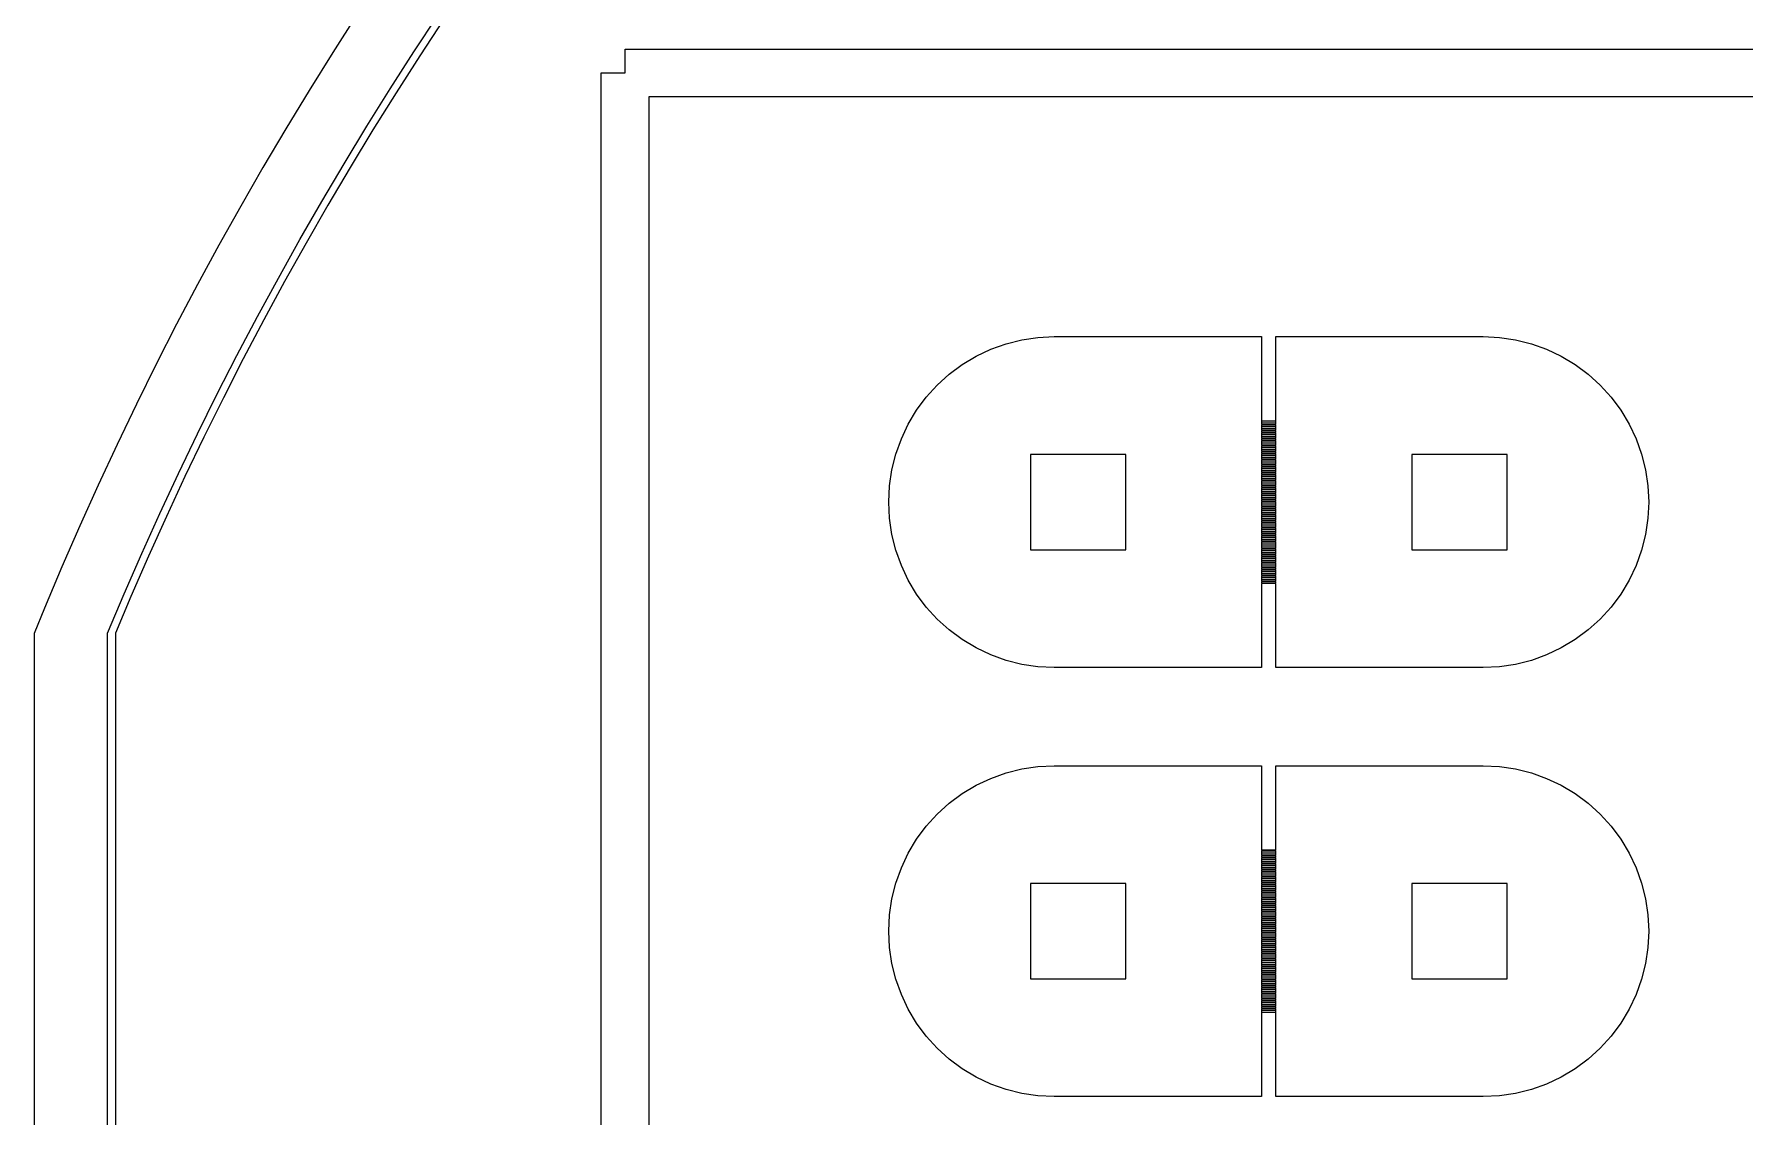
# Model space of a CAD drawing. Extents: x -17 to 130, y -40 to 112.
# Drawn here: x -16.89 to 18.98, y 54.61 to 77.31 of the extents above; entities that cross this region are included whole.
import ezdxf

# ---------------------------------------------------------------- set-up
doc = ezdxf.new("R2010")
doc.units = 0

msp = doc.modelspace()

# ---------------------------------------------------------------- linework, layer by layer
for p, q in [((-10.1242, 77.7174), (-10.6313, 76.9273)), ((-8.92972, 76.9403), (-8.42258, 77.7094)), ((-8.29785, 77.6261), (-8.80399, 76.8585)), ((-10.6313, 76.9273), (-11.1287, 76.1311)), ((-9.42737, 76.1649), (-8.92972, 76.9403)), ((-8.80399, 76.8585), (-9.30064, 76.0847)), ((-4.5, 76.5), (-4.5, 77)), ((-4.5, 77), (112.5, 77)), ((-5, -4.5), (-5, 76.5)), ((-5, 76.5), (-4.5, 76.5)), ((-11.1287, 76.1311), (-11.6162, 75.3289)), ((-9.91548, 75.3836), (-9.42737, 76.1649)), ((-9.30064, 76.0847), (-9.78778, 75.3049)), ((112, 76), (-4, 76)), ((-4, 76), (-4, -4)), ((-10.394, 74.5963), (-9.91548, 75.3836)), ((-11.6162, 75.3289), (-12.0939, 74.5207)), ((-9.78778, 75.3049), (-10.2653, 74.5191)), ((-12.0939, 74.5207), (-12.5616, 73.7067)), ((-10.8628, 73.8031), (-10.394, 74.5963)), ((-10.2653, 74.5191), (-10.7332, 73.7276)), ((-12.5616, 73.7067), (-13.0194, 72.8871)), ((-11.3218, 73.0043), (-10.8628, 73.8031)), ((-10.7332, 73.7276), (-11.1913, 72.9304)), ((-13.0194, 72.8871), (-13.467, 72.0618)), ((-11.771, 72.1999), (-11.3218, 73.0043)), ((-11.1913, 72.9304), (-11.6395, 72.1276)), ((-12.2102, 71.3901), (-11.771, 72.1999)), ((-11.6395, 72.1276), (-12.0779, 71.3194)), ((-13.467, 72.0618), (-13.9044, 71.2312)), ((-13.9044, 71.2312), (-14.3316, 70.3953)), ((-12.6395, 70.5749), (-12.2102, 71.3901)), ((-12.0779, 71.3194), (-12.5064, 70.5059)), ((2.86426, 70.5603), (3.17209, 70.7059)), ((3.17209, 70.7059), (3.49272, 70.8206)), ((3.49272, 70.8206), (3.82304, 70.9033)), ((3.82304, 70.9033), (4.15988, 70.9533)), ((4.15988, 70.9533), (4.5, 70.97)), ((4.5, 70.97), (8.85001, 70.97)), ((8.85001, 70.97), (8.85001, 69.205)), ((9.14999, 69.205), (9.14999, 70.97)), ((9.14999, 70.97), (13.5, 70.97)), ((13.5, 70.97), (13.8401, 70.9533)), ((13.8401, 70.9533), (14.177, 70.9033)), ((14.177, 70.9033), (14.5073, 70.8206)), ((14.5073, 70.8206), (14.8279, 70.7059)), ((14.8279, 70.7059), (15.1357, 70.5603)), ((-14.3316, 70.3953), (-14.7486, 69.5541)), ((-13.0588, 69.7546), (-12.6395, 70.5749)), ((-12.5064, 70.5059), (-12.9248, 69.6871)), ((2.29866, 70.1823), (2.57217, 70.3852)), ((2.57217, 70.3852), (2.86426, 70.5603)), ((15.1357, 70.5603), (15.4278, 70.3852)), ((15.4278, 70.3852), (15.7013, 70.1823)), ((2.04634, 69.9537), (2.29866, 70.1823)), ((15.7013, 70.1823), (15.9537, 69.9537)), ((-13.468, 68.9291), (-13.0588, 69.7546)), ((-12.9248, 69.6871), (-13.3332, 68.8633)), ((1.61481, 69.4278), (1.81766, 69.7013)), ((1.81766, 69.7013), (2.04634, 69.9537)), ((15.9537, 69.9537), (16.1823, 69.7013)), ((16.1823, 69.7013), (16.3852, 69.4278)), ((-14.7486, 69.5541), (-15.1552, 68.708)), ((1.43974, 69.1357), (1.61481, 69.4278)), ((16.3852, 69.4278), (16.5603, 69.1357)), ((-13.867, 68.0987), (-13.468, 68.9291)), ((1.29414, 68.8279), (1.43974, 69.1357)), ((8.85001, 69.205), (9.14999, 69.205)), ((9.14999, 69.195), (8.85001, 69.195)), ((8.85001, 69.195), (8.85001, 69.165)), ((8.85001, 69.165), (9.14999, 69.165)), ((9.14999, 69.155), (8.85001, 69.155)), ((8.85001, 69.155), (8.85001, 69.125)), ((8.85001, 69.125), (9.14999, 69.125)), ((9.14999, 69.115), (8.85001, 69.115)), ((8.85001, 69.115), (8.85001, 69.085)), ((8.85001, 69.085), (9.14999, 69.085)), ((9.14999, 69.075), (8.85001, 69.075)), ((8.85001, 69.075), (8.85001, 69.045)), ((8.85001, 69.045), (9.14999, 69.045)), ((9.14999, 69.035), (8.85001, 69.035)), ((8.85001, 69.035), (8.85001, 69.005)), ((8.85001, 69.005), (9.14999, 69.005)), ((9.14999, 68.995), (8.85001, 68.995)), ((8.85001, 68.995), (8.85001, 68.965)), ((8.85001, 68.965), (9.14999, 68.965)), ((9.14999, 68.955), (8.85001, 68.955)), ((8.85001, 68.955), (8.85001, 68.925)), ((8.85001, 68.925), (9.14999, 68.925)), ((9.14999, 68.915), (8.85001, 68.915)), ((8.85001, 68.915), (8.85001, 68.885)), ((8.85001, 68.885), (9.14999, 68.885)), ((9.14999, 69.165), (9.14999, 69.195)), ((9.14999, 69.125), (9.14999, 69.155)), ((9.14999, 69.085), (9.14999, 69.115)), ((9.14999, 69.045), (9.14999, 69.075)), ((9.14999, 69.005), (9.14999, 69.035)), ((9.14999, 68.965), (9.14999, 68.995)), ((9.14999, 68.925), (9.14999, 68.955)), ((9.14999, 68.885), (9.14999, 68.915)), ((16.5603, 69.1357), (16.7059, 68.8279)), ((-15.1552, 68.708), (-15.5513, 67.8569)), ((-13.3332, 68.8633), (-13.7314, 68.0346)), ((1.17943, 68.5073), (1.29414, 68.8279)), ((9.14999, 68.875), (8.85001, 68.875)), ((8.85001, 68.875), (8.85001, 68.845)), ((8.85001, 68.845), (9.14999, 68.845)), ((9.14999, 68.835), (8.85001, 68.835)), ((8.85001, 68.835), (8.85001, 68.805)), ((8.85001, 68.805), (9.14999, 68.805)), ((9.14999, 68.795), (8.85001, 68.795)), ((8.85001, 68.795), (8.85001, 68.765)), ((8.85001, 68.765), (9.14999, 68.765)), ((9.14999, 68.755), (8.85001, 68.755)), ((8.85001, 68.755), (8.85001, 68.725)), ((8.85001, 68.725), (9.14999, 68.725)), ((9.14999, 68.715), (8.85001, 68.715)), ((8.85001, 68.715), (8.85001, 68.685)), ((8.85001, 68.685), (9.14999, 68.685)), ((9.14999, 68.675), (8.85001, 68.675)), ((8.85001, 68.675), (8.85001, 68.645)), ((8.85001, 68.645), (9.14999, 68.645)), ((9.14999, 68.635), (8.85001, 68.635)), ((8.85001, 68.635), (8.85001, 68.605)), ((8.85001, 68.605), (9.14999, 68.605)), ((9.14999, 68.595), (8.85001, 68.595)), ((8.85001, 68.595), (8.85001, 68.565)), ((8.85001, 68.565), (9.14999, 68.565)), ((9.14999, 68.555), (8.85001, 68.555)), ((8.85001, 68.555), (8.85001, 68.525)), ((8.85001, 68.525), (9.14999, 68.525)), ((9.14999, 68.845), (9.14999, 68.875)), ((9.14999, 68.805), (9.14999, 68.835)), ((9.14999, 68.765), (9.14999, 68.795)), ((9.14999, 68.725), (9.14999, 68.755)), ((9.14999, 68.685), (9.14999, 68.715)), ((9.14999, 68.645), (9.14999, 68.675)), ((9.14999, 68.605), (9.14999, 68.635)), ((9.14999, 68.565), (9.14999, 68.595)), ((9.14999, 68.525), (9.14999, 68.555)), ((16.7059, 68.8279), (16.8206, 68.5073)), ((1.04672, 67.8401), (1.09668, 68.177)), ((1.09668, 68.177), (1.17943, 68.5073)), ((6, 68.5), (4, 68.5)), ((4, 68.5), (4, 66.5)), ((6, 66.5), (6, 68.5)), ((9.14999, 68.515), (8.85001, 68.515)), ((8.85001, 68.515), (8.85001, 68.485)), ((8.85001, 68.485), (9.14999, 68.485)), ((9.14999, 68.475), (8.85001, 68.475)), ((8.85001, 68.475), (8.85001, 68.445)), ((8.85001, 68.445), (9.14999, 68.445)), ((9.14999, 68.435), (8.85001, 68.435)), ((8.85001, 68.435), (8.85001, 68.405)), ((8.85001, 68.405), (9.14999, 68.405)), ((9.14999, 68.395), (8.85001, 68.395)), ((8.85001, 68.395), (8.85001, 68.365)), ((8.85001, 68.365), (9.14999, 68.365)), ((9.14999, 68.355), (8.85001, 68.355)), ((8.85001, 68.355), (8.85001, 68.325)), ((8.85001, 68.325), (9.14999, 68.325)), ((9.14999, 68.315), (8.85001, 68.315)), ((8.85001, 68.315), (8.85001, 68.285)), ((8.85001, 68.285), (9.14999, 68.285)), ((9.14999, 68.275), (8.85001, 68.275)), ((8.85001, 68.275), (8.85001, 68.245)), ((8.85001, 68.245), (9.14999, 68.245)), ((9.14999, 68.235), (8.85001, 68.235)), ((8.85001, 68.235), (8.85001, 68.205)), ((8.85001, 68.205), (9.14999, 68.205)), ((9.14999, 68.195), (8.85001, 68.195)), ((8.85001, 68.195), (8.85001, 68.165)), ((8.85001, 68.165), (9.14999, 68.165)), ((9.14999, 68.485), (9.14999, 68.515)), ((9.14999, 68.445), (9.14999, 68.475)), ((9.14999, 68.405), (9.14999, 68.435)), ((9.14999, 68.365), (9.14999, 68.395)), ((9.14999, 68.325), (9.14999, 68.355)), ((9.14999, 68.285), (9.14999, 68.315)), ((9.14999, 68.245), (9.14999, 68.275)), ((9.14999, 68.205), (9.14999, 68.235)), ((9.14999, 68.165), (9.14999, 68.195)), ((14, 68.5), (12, 68.5)), ((12, 68.5), (12, 66.5)), ((14, 66.5), (14, 68.5)), ((16.8206, 68.5073), (16.9033, 68.177)), ((16.9033, 68.177), (16.9533, 67.8401)), ((-15.5513, 67.8569), (-15.937, 67.001)), ((-14.2558, 67.2634), (-13.867, 68.0987)), ((-13.7314, 68.0346), (-14.1194, 67.201)), ((1.03001, 67.5), (1.04672, 67.8401)), ((9.14999, 68.155), (8.85001, 68.155)), ((8.85001, 68.155), (8.85001, 68.125)), ((8.85001, 68.125), (9.14999, 68.125)), ((9.14999, 68.115), (8.85001, 68.115)), ((8.85001, 68.115), (8.85001, 68.085)), ((8.85001, 68.085), (9.14999, 68.085)), ((9.14999, 68.075), (8.85001, 68.075)), ((8.85001, 68.075), (8.85001, 68.045)), ((8.85001, 68.045), (9.14999, 68.045)), ((9.14999, 68.035), (8.85001, 68.035)), ((8.85001, 68.035), (8.85001, 68.005)), ((8.85001, 68.005), (9.14999, 68.005)), ((9.14999, 67.995), (8.85001, 67.995)), ((8.85001, 67.995), (8.85001, 67.965)), ((8.85001, 67.965), (9.14999, 67.965)), ((9.14999, 67.955), (8.85001, 67.955)), ((8.85001, 67.955), (8.85001, 67.925)), ((8.85001, 67.925), (9.14999, 67.925)), ((9.14999, 67.915), (8.85001, 67.915)), ((8.85001, 67.915), (8.85001, 67.885)), ((8.85001, 67.885), (9.14999, 67.885)), ((9.14999, 67.875), (8.85001, 67.875)), ((8.85001, 67.875), (8.85001, 67.845)), ((8.85001, 67.845), (9.14999, 67.845)), ((9.14999, 67.835), (8.85001, 67.835)), ((8.85001, 67.835), (8.85001, 67.805)), ((9.14999, 68.125), (9.14999, 68.155)), ((9.14999, 68.085), (9.14999, 68.115)), ((9.14999, 68.045), (9.14999, 68.075)), ((9.14999, 68.005), (9.14999, 68.035)), ((9.14999, 67.965), (9.14999, 67.995)), ((9.14999, 67.925), (9.14999, 67.955)), ((9.14999, 67.885), (9.14999, 67.915)), ((9.14999, 67.845), (9.14999, 67.875)), ((9.14999, 67.805), (9.14999, 67.835)), ((16.9533, 67.8401), (16.97, 67.5)), ((1.04672, 67.1599), (1.03001, 67.5)), ((8.85001, 67.805), (9.14999, 67.805)), ((9.14999, 67.795), (8.85001, 67.795)), ((8.85001, 67.795), (8.85001, 67.765)), ((8.85001, 67.765), (9.14999, 67.765)), ((9.14999, 67.755), (8.85001, 67.755)), ((8.85001, 67.755), (8.85001, 67.725)), ((8.85001, 67.725), (9.14999, 67.725)), ((9.14999, 67.715), (8.85001, 67.715)), ((8.85001, 67.715), (8.85001, 67.685)), ((8.85001, 67.685), (9.14999, 67.685)), ((9.14999, 67.675), (8.85001, 67.675)), ((8.85001, 67.675), (8.85001, 67.645)), ((8.85001, 67.645), (9.14999, 67.645)), ((9.14999, 67.635), (8.85001, 67.635)), ((8.85001, 67.635), (8.85001, 67.605)), ((8.85001, 67.605), (9.14999, 67.605)), ((9.14999, 67.595), (8.85001, 67.595)), ((8.85001, 67.595), (8.85001, 67.565)), ((8.85001, 67.565), (9.14999, 67.565)), ((9.14999, 67.555), (8.85001, 67.555)), ((8.85001, 67.555), (8.85001, 67.525)), ((8.85001, 67.525), (9.14999, 67.525)), ((9.14999, 67.515), (8.85001, 67.515)), ((8.85001, 67.515), (8.85001, 67.485)), ((8.85001, 67.485), (9.14999, 67.485)), ((9.14999, 67.475), (8.85001, 67.475)), ((8.85001, 67.475), (8.85001, 67.445)), ((9.14999, 67.765), (9.14999, 67.795)), ((9.14999, 67.725), (9.14999, 67.755)), ((9.14999, 67.685), (9.14999, 67.715)), ((9.14999, 67.645), (9.14999, 67.675)), ((9.14999, 67.605), (9.14999, 67.635)), ((9.14999, 67.565), (9.14999, 67.595)), ((9.14999, 67.525), (9.14999, 67.555)), ((9.14999, 67.485), (9.14999, 67.515)), ((9.14999, 67.445), (9.14999, 67.475)), ((16.97, 67.5), (16.9533, 67.1599)), ((-14.6343, 66.4235), (-14.2558, 67.2634)), ((-14.1194, 67.201), (-14.4972, 66.3627)), ((1.09668, 66.823), (1.04672, 67.1599)), ((8.85001, 67.445), (9.14999, 67.445)), ((9.14999, 67.435), (8.85001, 67.435)), ((8.85001, 67.435), (8.85001, 67.405)), ((8.85001, 67.405), (9.14999, 67.405)), ((9.14999, 67.395), (8.85001, 67.395)), ((8.85001, 67.395), (8.85001, 67.365)), ((8.85001, 67.365), (9.14999, 67.365)), ((9.14999, 67.355), (8.85001, 67.355)), ((8.85001, 67.355), (8.85001, 67.325)), ((8.85001, 67.325), (9.14999, 67.325)), ((9.14999, 67.315), (8.85001, 67.315)), ((8.85001, 67.315), (8.85001, 67.285)), ((8.85001, 67.285), (9.14999, 67.285)), ((9.14999, 67.275), (8.85001, 67.275)), ((8.85001, 67.275), (8.85001, 67.245)), ((8.85001, 67.245), (9.14999, 67.245)), ((9.14999, 67.235), (8.85001, 67.235)), ((8.85001, 67.235), (8.85001, 67.205)), ((8.85001, 67.205), (9.14999, 67.205)), ((9.14999, 67.195), (8.85001, 67.195)), ((8.85001, 67.195), (8.85001, 67.165)), ((8.85001, 67.165), (9.14999, 67.165)), ((9.14999, 67.155), (8.85001, 67.155)), ((8.85001, 67.155), (8.85001, 67.125)), ((8.85001, 67.125), (9.14999, 67.125)), ((9.14999, 67.115), (8.85001, 67.115)), ((8.85001, 67.115), (8.85001, 67.085)), ((9.14999, 67.405), (9.14999, 67.435)), ((9.14999, 67.365), (9.14999, 67.395)), ((9.14999, 67.325), (9.14999, 67.355)), ((9.14999, 67.285), (9.14999, 67.315)), ((9.14999, 67.245), (9.14999, 67.275)), ((9.14999, 67.205), (9.14999, 67.235)), ((9.14999, 67.165), (9.14999, 67.195)), ((9.14999, 67.125), (9.14999, 67.155)), ((9.14999, 67.085), (9.14999, 67.115)), ((16.9533, 67.1599), (16.9033, 66.823)), ((-15.937, 67.001), (-16.3122, 66.1404)), ((1.17943, 66.4927), (1.09668, 66.823)), ((8.85001, 67.085), (9.14999, 67.085)), ((9.14999, 67.075), (8.85001, 67.075)), ((8.85001, 67.075), (8.85001, 67.045)), ((8.85001, 67.045), (9.14999, 67.045)), ((9.14999, 67.035), (8.85001, 67.035)), ((8.85001, 67.035), (8.85001, 67.005)), ((8.85001, 67.005), (9.14999, 67.005)), ((9.14999, 66.995), (8.85001, 66.995)), ((8.85001, 66.995), (8.85001, 66.965)), ((8.85001, 66.965), (9.14999, 66.965)), ((9.14999, 66.955), (8.85001, 66.955)), ((8.85001, 66.955), (8.85001, 66.925)), ((8.85001, 66.925), (9.14999, 66.925)), ((9.14999, 66.915), (8.85001, 66.915)), ((8.85001, 66.915), (8.85001, 66.885)), ((8.85001, 66.885), (9.14999, 66.885)), ((9.14999, 66.875), (8.85001, 66.875)), ((8.85001, 66.875), (8.85001, 66.845)), ((8.85001, 66.845), (9.14999, 66.845)), ((9.14999, 66.835), (8.85001, 66.835)), ((8.85001, 66.835), (8.85001, 66.805)), ((8.85001, 66.805), (9.14999, 66.805)), ((9.14999, 66.795), (8.85001, 66.795)), ((8.85001, 66.795), (8.85001, 66.765)), ((8.85001, 66.765), (9.14999, 66.765)), ((9.14999, 66.755), (8.85001, 66.755)), ((8.85001, 66.755), (8.85001, 66.725)), ((9.14999, 67.045), (9.14999, 67.075)), ((9.14999, 67.005), (9.14999, 67.035)), ((9.14999, 66.965), (9.14999, 66.995)), ((9.14999, 66.925), (9.14999, 66.955)), ((9.14999, 66.885), (9.14999, 66.915)), ((9.14999, 66.845), (9.14999, 66.875)), ((9.14999, 66.805), (9.14999, 66.835)), ((9.14999, 66.765), (9.14999, 66.795)), ((9.14999, 66.725), (9.14999, 66.755)), ((16.9033, 66.823), (16.8206, 66.4927)), ((-15.0025, 65.5789), (-14.6343, 66.4235)), ((1.29414, 66.1721), (1.17943, 66.4927)), ((4, 66.5), (6, 66.5)), ((8.85001, 66.725), (9.14999, 66.725)), ((9.14999, 66.715), (8.85001, 66.715)), ((8.85001, 66.715), (8.85001, 66.685)), ((8.85001, 66.685), (9.14999, 66.685)), ((9.14999, 66.675), (8.85001, 66.675)), ((8.85001, 66.675), (8.85001, 66.645)), ((8.85001, 66.645), (9.14999, 66.645)), ((9.14999, 66.635), (8.85001, 66.635)), ((8.85001, 66.635), (8.85001, 66.605)), ((8.85001, 66.605), (9.14999, 66.605)), ((9.14999, 66.595), (8.85001, 66.595)), ((8.85001, 66.595), (8.85001, 66.565)), ((8.85001, 66.565), (9.14999, 66.565)), ((9.14999, 66.555), (8.85001, 66.555)), ((8.85001, 66.555), (8.85001, 66.525)), ((8.85001, 66.525), (9.14999, 66.525)), ((9.14999, 66.515), (8.85001, 66.515)), ((8.85001, 66.515), (8.85001, 66.485)), ((8.85001, 66.485), (9.14999, 66.485)), ((9.14999, 66.475), (8.85001, 66.475)), ((8.85001, 66.475), (8.85001, 66.445)), ((8.85001, 66.445), (9.14999, 66.445)), ((9.14999, 66.435), (8.85001, 66.435)), ((8.85001, 66.435), (8.85001, 66.405)), ((8.85001, 66.405), (9.14999, 66.405)), ((9.14999, 66.395), (8.85001, 66.395)), ((8.85001, 66.395), (8.85001, 66.365)), ((9.14999, 66.685), (9.14999, 66.715)), ((9.14999, 66.645), (9.14999, 66.675)), ((9.14999, 66.605), (9.14999, 66.635)), ((9.14999, 66.565), (9.14999, 66.595)), ((9.14999, 66.525), (9.14999, 66.555)), ((9.14999, 66.485), (9.14999, 66.515)), ((9.14999, 66.445), (9.14999, 66.475)), ((9.14999, 66.405), (9.14999, 66.435)), ((9.14999, 66.365), (9.14999, 66.395)), ((12, 66.5), (14, 66.5)), ((16.8206, 66.4927), (16.7059, 66.1721)), ((-16.3122, 66.1404), (-16.6768, 65.2753)), ((-14.4972, 66.3627), (-14.8646, 65.5199)), ((1.43974, 65.8643), (1.29414, 66.1721)), ((8.85001, 66.365), (9.14999, 66.365)), ((9.14999, 66.355), (8.85001, 66.355)), ((8.85001, 66.355), (8.85001, 66.325)), ((8.85001, 66.325), (9.14999, 66.325)), ((9.14999, 66.315), (8.85001, 66.315)), ((8.85001, 66.315), (8.85001, 66.285)), ((8.85001, 66.285), (9.14999, 66.285)), ((9.14999, 66.275), (8.85001, 66.275)), ((8.85001, 66.275), (8.85001, 66.245)), ((8.85001, 66.245), (9.14999, 66.245)), ((9.14999, 66.235), (8.85001, 66.235)), ((8.85001, 66.235), (8.85001, 66.205)), ((8.85001, 66.205), (9.14999, 66.205)), ((9.14999, 66.195), (8.85001, 66.195)), ((8.85001, 66.195), (8.85001, 66.165)), ((8.85001, 66.165), (9.14999, 66.165)), ((9.14999, 66.155), (8.85001, 66.155)), ((8.85001, 66.155), (8.85001, 66.125)), ((8.85001, 66.125), (9.14999, 66.125)), ((9.14999, 66.115), (8.85001, 66.115)), ((8.85001, 66.115), (8.85001, 66.085)), ((8.85001, 66.085), (9.14999, 66.085)), ((9.14999, 66.075), (8.85001, 66.075)), ((8.85001, 66.075), (8.85001, 66.045)), ((8.85001, 66.045), (9.14999, 66.045)), ((9.14999, 66.035), (8.85001, 66.035)), ((8.85001, 66.035), (8.85001, 66.005)), ((9.14999, 66.325), (9.14999, 66.355)), ((9.14999, 66.285), (9.14999, 66.315)), ((9.14999, 66.245), (9.14999, 66.275)), ((9.14999, 66.205), (9.14999, 66.235)), ((9.14999, 66.165), (9.14999, 66.195)), ((9.14999, 66.125), (9.14999, 66.155)), ((9.14999, 66.085), (9.14999, 66.115)), ((9.14999, 66.045), (9.14999, 66.075)), ((9.14999, 66.005), (9.14999, 66.035)), ((16.7059, 66.1721), (16.5603, 65.8643)), ((1.61481, 65.5722), (1.43974, 65.8643)), ((8.85001, 66.005), (9.14999, 66.005)), ((9.14999, 65.995), (8.85001, 65.995)), ((8.85001, 65.995), (8.85001, 65.965)), ((8.85001, 65.965), (9.14999, 65.965)), ((9.14999, 65.955), (8.85001, 65.955)), ((8.85001, 65.955), (8.85001, 65.925)), ((8.85001, 65.925), (9.14999, 65.925)), ((9.14999, 65.915), (8.85001, 65.915)), ((8.85001, 65.915), (8.85001, 65.885)), ((8.85001, 65.885), (9.14999, 65.885)), ((9.14999, 65.875), (8.85001, 65.875)), ((8.85001, 65.875), (8.85001, 65.845)), ((8.85001, 65.845), (9.14999, 65.845)), ((9.14999, 65.835), (8.85001, 65.835)), ((8.85001, 65.835), (8.85001, 65.805)), ((8.85001, 65.805), (9.14999, 65.805)), ((9.14999, 65.795), (8.85001, 65.795)), ((8.85001, 65.795), (8.85001, 64.03)), ((9.14999, 65.965), (9.14999, 65.995)), ((9.14999, 65.925), (9.14999, 65.955)), ((9.14999, 65.885), (9.14999, 65.915)), ((9.14999, 65.845), (9.14999, 65.875)), ((9.14999, 65.805), (9.14999, 65.835)), ((9.14999, 64.03), (9.14999, 65.795)), ((16.5603, 65.8643), (16.3852, 65.5722)), ((-15.3519, 64.7497), (-15.0025, 65.5789)), ((-14.8646, 65.5199), (-15.1895, 64.7488)), ((1.81766, 65.2987), (1.61481, 65.5722)), ((2.04634, 65.0463), (1.81766, 65.2987)), ((16.1823, 65.2987), (15.9537, 65.0463)), ((16.3852, 65.5722), (16.1823, 65.2987)), ((-16.6768, 65.2753), (-16.8921, 64.7463)), ((2.29866, 64.8177), (2.04634, 65.0463)), ((15.9537, 65.0463), (15.7013, 64.8177)), ((-16.8921, 64.7463), (-16.8921, 7.25366)), ((-15.3519, 7.25034), (-15.3519, 64.7497)), ((-15.1895, 64.7488), (-15.1895, 7.25121)), ((2.57217, 64.6148), (2.29866, 64.8177)), ((2.86426, 64.4397), (2.57217, 64.6148)), ((15.4278, 64.6148), (15.1357, 64.4397)), ((15.7013, 64.8177), (15.4278, 64.6148)), ((3.17209, 64.2941), (2.86426, 64.4397)), ((3.49272, 64.1794), (3.17209, 64.2941)), ((14.8279, 64.2941), (14.5073, 64.1794)), ((15.1357, 64.4397), (14.8279, 64.2941)), ((3.82304, 64.0967), (3.49272, 64.1794)), ((4.15988, 64.0467), (3.82304, 64.0967)), ((4.5, 64.03), (4.15988, 64.0467)), ((8.85001, 64.03), (4.5, 64.03)), ((13.5, 64.03), (9.14999, 64.03)), ((13.8401, 64.0467), (13.5, 64.03)), ((14.177, 64.0967), (13.8401, 64.0467)), ((14.5073, 64.1794), (14.177, 64.0967)), ((3.17209, 61.7059), (3.49272, 61.8206)), ((3.49272, 61.8206), (3.82304, 61.9033)), ((3.82304, 61.9033), (4.15988, 61.9533)), ((4.15988, 61.9533), (4.5, 61.97)), ((4.5, 61.97), (8.85001, 61.97)), ((8.85001, 61.97), (8.85001, 60.205)), ((9.14999, 60.205), (9.14999, 61.97)), ((9.14999, 61.97), (13.5, 61.97)), ((13.5, 61.97), (13.8401, 61.9533)), ((13.8401, 61.9533), (14.177, 61.9033)), ((14.177, 61.9033), (14.5073, 61.8206)), ((14.5073, 61.8206), (14.8279, 61.7059)), ((2.29866, 61.1823), (2.57217, 61.3852)), ((2.57217, 61.3852), (2.86426, 61.5603)), ((2.86426, 61.5603), (3.17209, 61.7059)), ((14.8279, 61.7059), (15.1357, 61.5603)), ((15.1357, 61.5603), (15.4278, 61.3852)), ((15.4278, 61.3852), (15.7013, 61.1823)), ((2.04634, 60.9537), (2.29866, 61.1823)), ((15.7013, 61.1823), (15.9537, 60.9537)), ((1.61481, 60.4278), (1.81766, 60.7013)), ((1.81766, 60.7013), (2.04634, 60.9537)), ((15.9537, 60.9537), (16.1823, 60.7013)), ((16.1823, 60.7013), (16.3852, 60.4278)), ((1.43974, 60.1357), (1.61481, 60.4278)), ((16.3852, 60.4278), (16.5603, 60.1357)), ((1.29414, 59.8279), (1.43974, 60.1357)), ((8.85001, 60.205), (9.14999, 60.205)), ((9.14999, 60.195), (8.85001, 60.195)), ((8.85001, 60.195), (8.85001, 60.165)), ((8.85001, 60.165), (9.14999, 60.165)), ((9.14999, 60.155), (8.85001, 60.155)), ((8.85001, 60.155), (8.85001, 60.125)), ((8.85001, 60.125), (9.14999, 60.125)), ((9.14999, 60.115), (8.85001, 60.115)), ((8.85001, 60.115), (8.85001, 60.085)), ((8.85001, 60.085), (9.14999, 60.085)), ((9.14999, 60.075), (8.85001, 60.075)), ((8.85001, 60.075), (8.85001, 60.045)), ((8.85001, 60.045), (9.14999, 60.045)), ((9.14999, 60.035), (8.85001, 60.035)), ((8.85001, 60.035), (8.85001, 60.005)), ((8.85001, 60.005), (9.14999, 60.005)), ((9.14999, 59.995), (8.85001, 59.995)), ((8.85001, 59.995), (8.85001, 59.965)), ((8.85001, 59.965), (9.14999, 59.965)), ((9.14999, 59.955), (8.85001, 59.955)), ((8.85001, 59.955), (8.85001, 59.925)), ((8.85001, 59.925), (9.14999, 59.925)), ((9.14999, 59.915), (8.85001, 59.915)), ((8.85001, 59.915), (8.85001, 59.885)), ((9.14999, 60.165), (9.14999, 60.195)), ((9.14999, 60.125), (9.14999, 60.155)), ((9.14999, 60.085), (9.14999, 60.115)), ((9.14999, 60.045), (9.14999, 60.075)), ((9.14999, 60.005), (9.14999, 60.035)), ((9.14999, 59.965), (9.14999, 59.995)), ((9.14999, 59.925), (9.14999, 59.955)), ((9.14999, 59.885), (9.14999, 59.915)), ((16.5603, 60.1357), (16.7059, 59.8279)), ((1.17943, 59.5073), (1.29414, 59.8279)), ((8.85001, 59.885), (9.14999, 59.885)), ((9.14999, 59.875), (8.85001, 59.875)), ((8.85001, 59.875), (8.85001, 59.845)), ((8.85001, 59.845), (9.14999, 59.845)), ((9.14999, 59.835), (8.85001, 59.835)), ((8.85001, 59.835), (8.85001, 59.805)), ((8.85001, 59.805), (9.14999, 59.805)), ((9.14999, 59.795), (8.85001, 59.795)), ((8.85001, 59.795), (8.85001, 59.765)), ((8.85001, 59.765), (9.14999, 59.765)), ((9.14999, 59.755), (8.85001, 59.755)), ((8.85001, 59.755), (8.85001, 59.725)), ((8.85001, 59.725), (9.14999, 59.725)), ((9.14999, 59.715), (8.85001, 59.715)), ((8.85001, 59.715), (8.85001, 59.685)), ((8.85001, 59.685), (9.14999, 59.685)), ((9.14999, 59.675), (8.85001, 59.675)), ((8.85001, 59.675), (8.85001, 59.645)), ((8.85001, 59.645), (9.14999, 59.645)), ((9.14999, 59.635), (8.85001, 59.635)), ((8.85001, 59.635), (8.85001, 59.605)), ((8.85001, 59.605), (9.14999, 59.605)), ((9.14999, 59.595), (8.85001, 59.595)), ((8.85001, 59.595), (8.85001, 59.565)), ((8.85001, 59.565), (9.14999, 59.565)), ((9.14999, 59.555), (8.85001, 59.555)), ((8.85001, 59.555), (8.85001, 59.525)), ((9.14999, 59.845), (9.14999, 59.875)), ((9.14999, 59.805), (9.14999, 59.835)), ((9.14999, 59.765), (9.14999, 59.795)), ((9.14999, 59.725), (9.14999, 59.755)), ((9.14999, 59.685), (9.14999, 59.715)), ((9.14999, 59.645), (9.14999, 59.675)), ((9.14999, 59.605), (9.14999, 59.635)), ((9.14999, 59.565), (9.14999, 59.595)), ((9.14999, 59.525), (9.14999, 59.555)), ((16.7059, 59.8279), (16.8206, 59.5073)), ((1.09668, 59.177), (1.17943, 59.5073)), ((6, 59.5), (4, 59.5)), ((4, 59.5), (4, 57.5)), ((6, 57.5), (6, 59.5)), ((8.85001, 59.525), (9.14999, 59.525)), ((9.14999, 59.515), (8.85001, 59.515)), ((8.85001, 59.515), (8.85001, 59.485)), ((8.85001, 59.485), (9.14999, 59.485)), ((9.14999, 59.475), (8.85001, 59.475)), ((8.85001, 59.475), (8.85001, 59.445)), ((8.85001, 59.445), (9.14999, 59.445)), ((9.14999, 59.435), (8.85001, 59.435)), ((8.85001, 59.435), (8.85001, 59.405)), ((8.85001, 59.405), (9.14999, 59.405)), ((9.14999, 59.395), (8.85001, 59.395)), ((8.85001, 59.395), (8.85001, 59.365)), ((8.85001, 59.365), (9.14999, 59.365)), ((9.14999, 59.355), (8.85001, 59.355)), ((8.85001, 59.355), (8.85001, 59.325)), ((8.85001, 59.325), (9.14999, 59.325)), ((9.14999, 59.315), (8.85001, 59.315)), ((8.85001, 59.315), (8.85001, 59.285)), ((8.85001, 59.285), (9.14999, 59.285)), ((9.14999, 59.275), (8.85001, 59.275)), ((8.85001, 59.275), (8.85001, 59.245)), ((8.85001, 59.245), (9.14999, 59.245)), ((9.14999, 59.235), (8.85001, 59.235)), ((8.85001, 59.235), (8.85001, 59.205)), ((8.85001, 59.205), (9.14999, 59.205)), ((9.14999, 59.485), (9.14999, 59.515)), ((9.14999, 59.445), (9.14999, 59.475)), ((9.14999, 59.405), (9.14999, 59.435)), ((9.14999, 59.365), (9.14999, 59.395)), ((9.14999, 59.325), (9.14999, 59.355)), ((9.14999, 59.285), (9.14999, 59.315)), ((9.14999, 59.245), (9.14999, 59.275)), ((9.14999, 59.205), (9.14999, 59.235)), ((14, 59.5), (12, 59.5)), ((12, 59.5), (12, 57.5)), ((14, 57.5), (14, 59.5)), ((16.8206, 59.5073), (16.9033, 59.177)), ((1.03001, 58.5), (1.04672, 58.8401)), ((1.04672, 58.8401), (1.09668, 59.177)), ((9.14999, 59.195), (8.85001, 59.195)), ((8.85001, 59.195), (8.85001, 59.165)), ((8.85001, 59.165), (9.14999, 59.165)), ((9.14999, 59.155), (8.85001, 59.155)), ((8.85001, 59.155), (8.85001, 59.125)), ((8.85001, 59.125), (9.14999, 59.125)), ((9.14999, 59.115), (8.85001, 59.115)), ((8.85001, 59.115), (8.85001, 59.085)), ((8.85001, 59.085), (9.14999, 59.085)), ((9.14999, 59.075), (8.85001, 59.075)), ((8.85001, 59.075), (8.85001, 59.045)), ((8.85001, 59.045), (9.14999, 59.045)), ((9.14999, 59.035), (8.85001, 59.035)), ((8.85001, 59.035), (8.85001, 59.005)), ((8.85001, 59.005), (9.14999, 59.005)), ((9.14999, 58.995), (8.85001, 58.995)), ((8.85001, 58.995), (8.85001, 58.965)), ((8.85001, 58.965), (9.14999, 58.965)), ((9.14999, 58.955), (8.85001, 58.955)), ((8.85001, 58.955), (8.85001, 58.925)), ((8.85001, 58.925), (9.14999, 58.925)), ((9.14999, 58.915), (8.85001, 58.915)), ((8.85001, 58.915), (8.85001, 58.885)), ((8.85001, 58.885), (9.14999, 58.885)), ((9.14999, 58.875), (8.85001, 58.875)), ((8.85001, 58.875), (8.85001, 58.845)), ((8.85001, 58.845), (9.14999, 58.845)), ((9.14999, 59.165), (9.14999, 59.195)), ((9.14999, 59.125), (9.14999, 59.155)), ((9.14999, 59.085), (9.14999, 59.115)), ((9.14999, 59.045), (9.14999, 59.075)), ((9.14999, 59.005), (9.14999, 59.035)), ((9.14999, 58.965), (9.14999, 58.995)), ((9.14999, 58.925), (9.14999, 58.955)), ((9.14999, 58.885), (9.14999, 58.915)), ((9.14999, 58.845), (9.14999, 58.875)), ((16.9033, 59.177), (16.9533, 58.8401)), ((16.9533, 58.8401), (16.97, 58.5)), ((1.04672, 58.1599), (1.03001, 58.5)), ((9.14999, 58.835), (8.85001, 58.835)), ((8.85001, 58.835), (8.85001, 58.805)), ((8.85001, 58.805), (9.14999, 58.805)), ((9.14999, 58.795), (8.85001, 58.795)), ((8.85001, 58.795), (8.85001, 58.765)), ((8.85001, 58.765), (9.14999, 58.765)), ((9.14999, 58.755), (8.85001, 58.755)), ((8.85001, 58.755), (8.85001, 58.725)), ((8.85001, 58.725), (9.14999, 58.725)), ((9.14999, 58.715), (8.85001, 58.715)), ((8.85001, 58.715), (8.85001, 58.685)), ((8.85001, 58.685), (9.14999, 58.685)), ((9.14999, 58.675), (8.85001, 58.675)), ((8.85001, 58.675), (8.85001, 58.645)), ((8.85001, 58.645), (9.14999, 58.645)), ((9.14999, 58.635), (8.85001, 58.635)), ((8.85001, 58.635), (8.85001, 58.605)), ((8.85001, 58.605), (9.14999, 58.605)), ((9.14999, 58.595), (8.85001, 58.595)), ((8.85001, 58.595), (8.85001, 58.565)), ((8.85001, 58.565), (9.14999, 58.565)), ((9.14999, 58.555), (8.85001, 58.555)), ((8.85001, 58.555), (8.85001, 58.525)), ((8.85001, 58.525), (9.14999, 58.525)), ((9.14999, 58.515), (8.85001, 58.515)), ((8.85001, 58.515), (8.85001, 58.485)), ((8.85001, 58.485), (9.14999, 58.485)), ((9.14999, 58.805), (9.14999, 58.835)), ((9.14999, 58.765), (9.14999, 58.795)), ((9.14999, 58.725), (9.14999, 58.755)), ((9.14999, 58.685), (9.14999, 58.715)), ((9.14999, 58.645), (9.14999, 58.675)), ((9.14999, 58.605), (9.14999, 58.635)), ((9.14999, 58.565), (9.14999, 58.595)), ((9.14999, 58.525), (9.14999, 58.555)), ((9.14999, 58.485), (9.14999, 58.515)), ((16.97, 58.5), (16.9533, 58.1599)), ((1.09668, 57.823), (1.04672, 58.1599)), ((9.14999, 58.475), (8.85001, 58.475)), ((8.85001, 58.475), (8.85001, 58.445)), ((8.85001, 58.445), (9.14999, 58.445)), ((9.14999, 58.435), (8.85001, 58.435)), ((8.85001, 58.435), (8.85001, 58.405)), ((8.85001, 58.405), (9.14999, 58.405)), ((9.14999, 58.395), (8.85001, 58.395)), ((8.85001, 58.395), (8.85001, 58.365)), ((8.85001, 58.365), (9.14999, 58.365)), ((9.14999, 58.355), (8.85001, 58.355)), ((8.85001, 58.355), (8.85001, 58.325)), ((8.85001, 58.325), (9.14999, 58.325)), ((9.14999, 58.315), (8.85001, 58.315)), ((8.85001, 58.315), (8.85001, 58.285)), ((8.85001, 58.285), (9.14999, 58.285)), ((9.14999, 58.275), (8.85001, 58.275)), ((8.85001, 58.275), (8.85001, 58.245)), ((8.85001, 58.245), (9.14999, 58.245)), ((9.14999, 58.235), (8.85001, 58.235)), ((8.85001, 58.235), (8.85001, 58.205)), ((8.85001, 58.205), (9.14999, 58.205)), ((9.14999, 58.195), (8.85001, 58.195)), ((8.85001, 58.195), (8.85001, 58.165)), ((8.85001, 58.165), (9.14999, 58.165)), ((9.14999, 58.155), (8.85001, 58.155)), ((8.85001, 58.155), (8.85001, 58.125)), ((8.85001, 58.125), (9.14999, 58.125)), ((9.14999, 58.445), (9.14999, 58.475)), ((9.14999, 58.405), (9.14999, 58.435)), ((9.14999, 58.365), (9.14999, 58.395)), ((9.14999, 58.325), (9.14999, 58.355)), ((9.14999, 58.285), (9.14999, 58.315)), ((9.14999, 58.245), (9.14999, 58.275)), ((9.14999, 58.205), (9.14999, 58.235)), ((9.14999, 58.165), (9.14999, 58.195)), ((9.14999, 58.125), (9.14999, 58.155)), ((16.9533, 58.1599), (16.9033, 57.823)), ((1.17943, 57.4927), (1.09668, 57.823)), ((9.14999, 58.115), (8.85001, 58.115)), ((8.85001, 58.115), (8.85001, 58.085)), ((8.85001, 58.085), (9.14999, 58.085)), ((9.14999, 58.075), (8.85001, 58.075)), ((8.85001, 58.075), (8.85001, 58.045)), ((8.85001, 58.045), (9.14999, 58.045)), ((9.14999, 58.035), (8.85001, 58.035)), ((8.85001, 58.035), (8.85001, 58.005)), ((8.85001, 58.005), (9.14999, 58.005)), ((9.14999, 57.995), (8.85001, 57.995)), ((8.85001, 57.995), (8.85001, 57.965)), ((8.85001, 57.965), (9.14999, 57.965)), ((9.14999, 57.955), (8.85001, 57.955)), ((8.85001, 57.955), (8.85001, 57.925)), ((8.85001, 57.925), (9.14999, 57.925)), ((9.14999, 57.915), (8.85001, 57.915)), ((8.85001, 57.915), (8.85001, 57.885)), ((8.85001, 57.885), (9.14999, 57.885)), ((9.14999, 57.875), (8.85001, 57.875)), ((8.85001, 57.875), (8.85001, 57.845)), ((8.85001, 57.845), (9.14999, 57.845)), ((9.14999, 57.835), (8.85001, 57.835)), ((8.85001, 57.835), (8.85001, 57.805)), ((8.85001, 57.805), (9.14999, 57.805)), ((9.14999, 57.795), (8.85001, 57.795)), ((8.85001, 57.795), (8.85001, 57.765)), ((8.85001, 57.765), (9.14999, 57.765)), ((9.14999, 58.085), (9.14999, 58.115)), ((9.14999, 58.045), (9.14999, 58.075)), ((9.14999, 58.005), (9.14999, 58.035)), ((9.14999, 57.965), (9.14999, 57.995)), ((9.14999, 57.925), (9.14999, 57.955)), ((9.14999, 57.885), (9.14999, 57.915)), ((9.14999, 57.845), (9.14999, 57.875)), ((9.14999, 57.805), (9.14999, 57.835)), ((9.14999, 57.765), (9.14999, 57.795)), ((16.9033, 57.823), (16.8206, 57.4927)), ((1.29414, 57.1721), (1.17943, 57.4927)), ((4, 57.5), (6, 57.5)), ((9.14999, 57.755), (8.85001, 57.755)), ((8.85001, 57.755), (8.85001, 57.725)), ((8.85001, 57.725), (9.14999, 57.725)), ((9.14999, 57.715), (8.85001, 57.715)), ((8.85001, 57.715), (8.85001, 57.685)), ((8.85001, 57.685), (9.14999, 57.685)), ((9.14999, 57.675), (8.85001, 57.675)), ((8.85001, 57.675), (8.85001, 57.645)), ((8.85001, 57.645), (9.14999, 57.645)), ((9.14999, 57.635), (8.85001, 57.635)), ((8.85001, 57.635), (8.85001, 57.605)), ((8.85001, 57.605), (9.14999, 57.605)), ((9.14999, 57.595), (8.85001, 57.595)), ((8.85001, 57.595), (8.85001, 57.565)), ((8.85001, 57.565), (9.14999, 57.565)), ((9.14999, 57.555), (8.85001, 57.555)), ((8.85001, 57.555), (8.85001, 57.525)), ((8.85001, 57.525), (9.14999, 57.525)), ((9.14999, 57.515), (8.85001, 57.515)), ((8.85001, 57.515), (8.85001, 57.485)), ((8.85001, 57.485), (9.14999, 57.485)), ((9.14999, 57.475), (8.85001, 57.475)), ((8.85001, 57.475), (8.85001, 57.445)), ((8.85001, 57.445), (9.14999, 57.445)), ((9.14999, 57.435), (8.85001, 57.435)), ((8.85001, 57.435), (8.85001, 57.405)), ((8.85001, 57.405), (9.14999, 57.405)), ((9.14999, 57.725), (9.14999, 57.755)), ((9.14999, 57.685), (9.14999, 57.715)), ((9.14999, 57.645), (9.14999, 57.675)), ((9.14999, 57.605), (9.14999, 57.635)), ((9.14999, 57.565), (9.14999, 57.595)), ((9.14999, 57.525), (9.14999, 57.555)), ((9.14999, 57.485), (9.14999, 57.515)), ((9.14999, 57.445), (9.14999, 57.475)), ((9.14999, 57.405), (9.14999, 57.435)), ((12, 57.5), (14, 57.5)), ((16.8206, 57.4927), (16.7059, 57.1721)), ((1.43974, 56.8643), (1.29414, 57.1721)), ((9.14999, 57.395), (8.85001, 57.395)), ((8.85001, 57.395), (8.85001, 57.365)), ((8.85001, 57.365), (9.14999, 57.365)), ((9.14999, 57.355), (8.85001, 57.355)), ((8.85001, 57.355), (8.85001, 57.325)), ((8.85001, 57.325), (9.14999, 57.325)), ((9.14999, 57.315), (8.85001, 57.315)), ((8.85001, 57.315), (8.85001, 57.285)), ((8.85001, 57.285), (9.14999, 57.285)), ((9.14999, 57.275), (8.85001, 57.275)), ((8.85001, 57.275), (8.85001, 57.245)), ((8.85001, 57.245), (9.14999, 57.245)), ((9.14999, 57.235), (8.85001, 57.235)), ((8.85001, 57.235), (8.85001, 57.205)), ((8.85001, 57.205), (9.14999, 57.205)), ((9.14999, 57.195), (8.85001, 57.195)), ((8.85001, 57.195), (8.85001, 57.165)), ((8.85001, 57.165), (9.14999, 57.165)), ((9.14999, 57.155), (8.85001, 57.155)), ((8.85001, 57.155), (8.85001, 57.125)), ((8.85001, 57.125), (9.14999, 57.125)), ((9.14999, 57.115), (8.85001, 57.115)), ((8.85001, 57.115), (8.85001, 57.085)), ((8.85001, 57.085), (9.14999, 57.085)), ((9.14999, 57.075), (8.85001, 57.075)), ((8.85001, 57.075), (8.85001, 57.045)), ((8.85001, 57.045), (9.14999, 57.045)), ((9.14999, 57.365), (9.14999, 57.395)), ((9.14999, 57.325), (9.14999, 57.355)), ((9.14999, 57.285), (9.14999, 57.315)), ((9.14999, 57.245), (9.14999, 57.275)), ((9.14999, 57.205), (9.14999, 57.235)), ((9.14999, 57.165), (9.14999, 57.195)), ((9.14999, 57.125), (9.14999, 57.155)), ((9.14999, 57.085), (9.14999, 57.115)), ((9.14999, 57.045), (9.14999, 57.075)), ((16.7059, 57.1721), (16.5603, 56.8643)), ((1.61481, 56.5722), (1.43974, 56.8643)), ((9.14999, 57.035), (8.85001, 57.035)), ((8.85001, 57.035), (8.85001, 57.005)), ((8.85001, 57.005), (9.14999, 57.005)), ((9.14999, 56.995), (8.85001, 56.995)), ((8.85001, 56.995), (8.85001, 56.965)), ((8.85001, 56.965), (9.14999, 56.965)), ((9.14999, 56.955), (8.85001, 56.955)), ((8.85001, 56.955), (8.85001, 56.925)), ((8.85001, 56.925), (9.14999, 56.925)), ((9.14999, 56.915), (8.85001, 56.915)), ((8.85001, 56.915), (8.85001, 56.885)), ((8.85001, 56.885), (9.14999, 56.885)), ((9.14999, 56.875), (8.85001, 56.875)), ((8.85001, 56.875), (8.85001, 56.845)), ((8.85001, 56.845), (9.14999, 56.845)), ((9.14999, 56.835), (8.85001, 56.835)), ((8.85001, 56.835), (8.85001, 56.805)), ((8.85001, 56.805), (9.14999, 56.805)), ((9.14999, 56.795), (8.85001, 56.795)), ((8.85001, 56.795), (8.85001, 55.03)), ((9.14999, 57.005), (9.14999, 57.035)), ((9.14999, 56.965), (9.14999, 56.995)), ((9.14999, 56.925), (9.14999, 56.955)), ((9.14999, 56.885), (9.14999, 56.915)), ((9.14999, 56.845), (9.14999, 56.875)), ((9.14999, 56.805), (9.14999, 56.835)), ((9.14999, 55.03), (9.14999, 56.795)), ((16.5603, 56.8643), (16.3852, 56.5722)), ((1.81766, 56.2987), (1.61481, 56.5722)), ((16.3852, 56.5722), (16.1823, 56.2987)), ((2.04634, 56.0463), (1.81766, 56.2987)), ((2.29866, 55.8177), (2.04634, 56.0463)), ((15.9537, 56.0463), (15.7013, 55.8177)), ((16.1823, 56.2987), (15.9537, 56.0463)), ((2.57217, 55.6148), (2.29866, 55.8177)), ((2.86426, 55.4397), (2.57217, 55.6148)), ((15.4278, 55.6148), (15.1357, 55.4397)), ((15.7013, 55.8177), (15.4278, 55.6148)), ((3.17209, 55.2941), (2.86426, 55.4397)), ((3.49272, 55.1794), (3.17209, 55.2941)), ((14.8279, 55.2941), (14.5073, 55.1794)), ((15.1357, 55.4397), (14.8279, 55.2941)), ((3.82304, 55.0967), (3.49272, 55.1794)), ((4.15988, 55.0467), (3.82304, 55.0967)), ((4.5, 55.03), (4.15988, 55.0467)), ((8.85001, 55.03), (4.5, 55.03)), ((13.5, 55.03), (9.14999, 55.03)), ((13.8401, 55.0467), (13.5, 55.03)), ((14.177, 55.0967), (13.8401, 55.0467)), ((14.5073, 55.1794), (14.177, 55.0967))]:
    msp.add_line(p, q)

doc.saveas('drawing.dxf')
